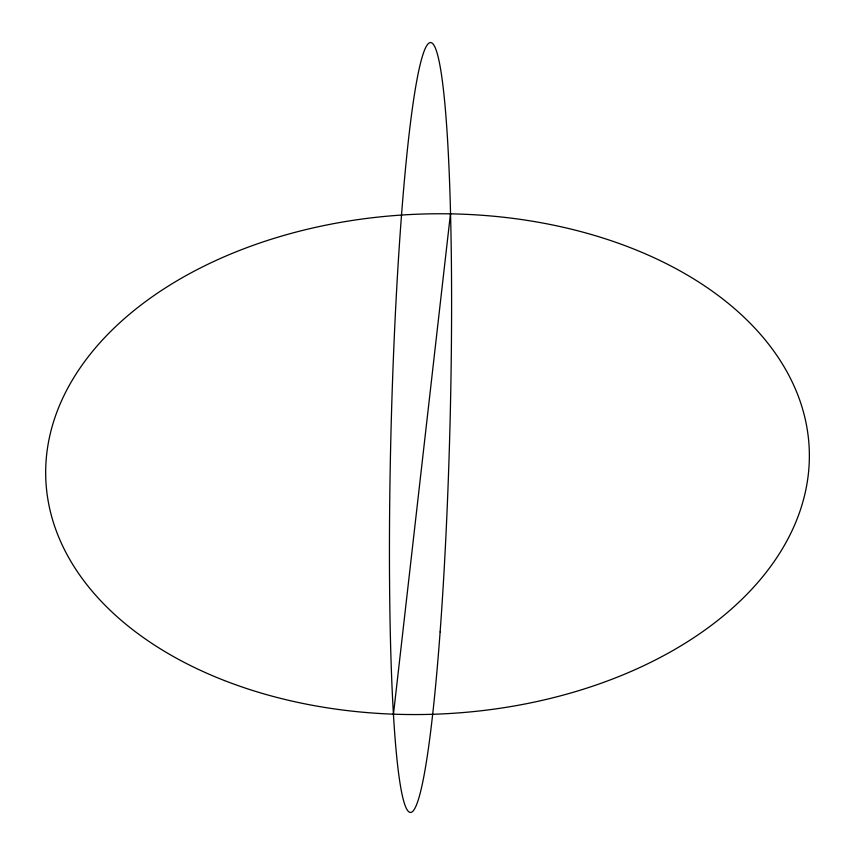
<?xml version="1.0" encoding="UTF-8"?>
<svg xmlns="http://www.w3.org/2000/svg" width="855" height="855" viewBox="0 0 855 855"><rect width="100%" height="100%" fill="white"/><g stroke="black" fill="none" stroke-linecap="round" stroke-linejoin="round"><path stroke-width="1.28" d="M393.46 714.203L450.457 213.9M224.502 680.569A382.003 250.152 -2.2 0 0 809.097 465.173A382.003 250.152 -2.2 0 0 248.944 246.871A382.003 250.152 -2.2 0 0 224.502 680.569M440.122 631.909A385.028 29.401 -88.5 0 0 431.476 42.75A385.028 29.401 -88.5 0 0 389.837 607.52A385.028 29.401 -88.5 0 0 440.122 631.909"/></g></svg>
